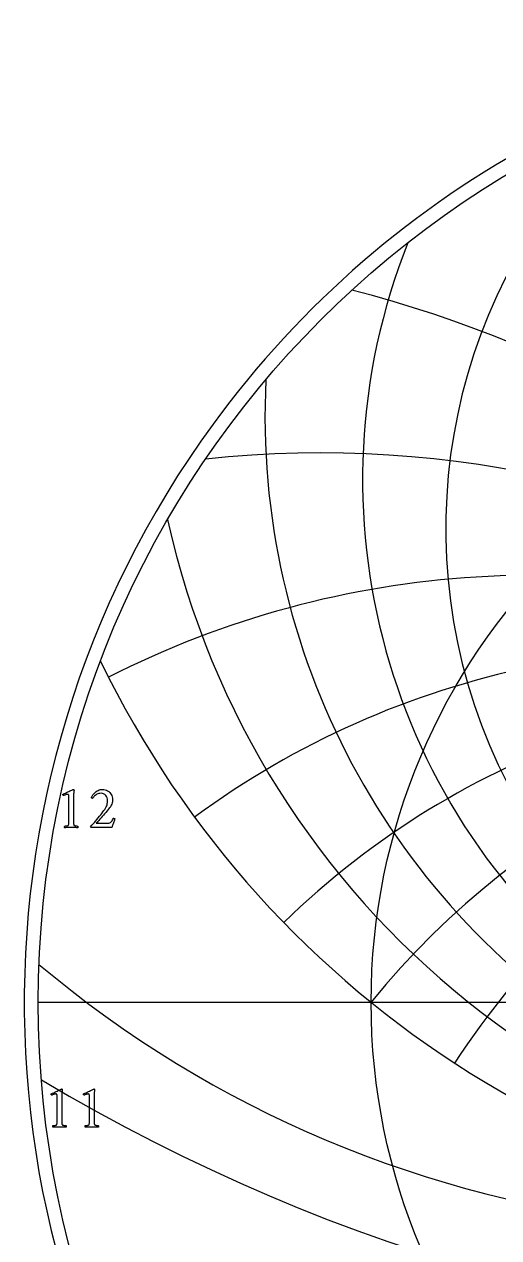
# Model space of a CAD drawing. Header units: millimetres. Extents: x -71 to 71, y -71 to 73.
# Drawn here: x -71.2 to -36.7, y -17.1 to 71.2 of the extents above; entities that cross this region are included whole.
import ezdxf

# ---------------------------------------------------------------- set-up
doc = ezdxf.new("R2010")
doc.units = ezdxf.units.MM
for name, color, linetype in [('CUT_OUTER', 1, 'Continuous'), ('ENGRAVE', 7, 'Continuous'), ('ENGRAVE_FINE', 8, 'Continuous'), ('TEXT', 5, 'Continuous')]:
    doc.layers.add(name, color=color, linetype=linetype)

msp = doc.modelspace()

# ---------------------------------------------------------------- linework, layer by layer
at = {"layer": 'CUT_OUTER'}
for centre, radius, start, end in [((-0.0002, -0.0002), 71.2199, 143.788848, 87.803032), ((-0.0008, 0.001), 71.2187, 92.196158, 143.789292)]:
    msp.add_arc(centre, radius, start, end, dxfattribs=at)
at = {"layer": 'ENGRAVE'}
msp.add_lwpolyline([(-70.2, 0), (70.2, 0)], dxfattribs=at)
for radius in [70.2, 45.9522]:
    msp.add_circle((0, 0), radius, dxfattribs=at)
for centre, radius, start, end in [((0, 34.4687), 40.5184, 131.307855, 48.692145), ((0, 38.0583), 46.5751, 158.307565, 21.692435), ((0, 42.6543), 53.6864, 177.166321, 2.833679), ((0, 48.6634), 62.275, 192.562112, 347.437888), ((0, 56.7462), 73.0187, 205.930897, 334.069103), ((0, -37.2113), 59.1294, 39, 141), ((0, -37.2113), 59.1294, 39, 141), ((-17.5067, 65.3361), 81.7734, 229.930345, 264.433471)]:
    msp.add_arc(centre, radius, start, end, dxfattribs=at)
at = {"layer": 'ENGRAVE_FINE'}
for centre, radius, start, end in [((-70.4677, -37.2113), 91.989, 14.688568, 75.445741), ((-70.4677, -37.2113), 91.989, 14.688568, 75.445741), ((-49.6155, -37.2113), 77.188, 18.753071, 96.251491), ((-49.6155, -37.2113), 77.188, 18.753071, 96.251491), ((-34.1384, -37.2113), 68.2768, 23.109812, 116.954145), ((-34.1384, -37.2113), 68.2768, 23.109812, 116.954145), ((-21.5213, -37.2113), 62.9242, 27.851987, 126.345474), ((-21.5213, -37.2113), 62.9242, 27.851987, 126.345474), ((-10.4261, -37.2113), 60.0416, 33.097661, 134.238363), ((-10.4261, -37.2113), 60.0416, 33.097661, 134.238363), ((10.4261, -37.2113), 60.0416, 45.761637, 146.902339), ((10.4261, -37.2113), 60.0416, 45.761637, 146.902339), ((0, 111.4929), 136.4429, 239.147014, 300.852986)]:
    msp.add_arc(centre, radius, start, end, dxfattribs=at)
at = {"layer": 'TEXT'}
for points in [[(-67.9687, 13.2147), (-67.9687, 14.9639), (-67.9699, 15.0068), (-67.9736, 15.0425), (-67.9799, 15.071), (-67.9886, 15.0923), (-68.0003, 15.1078), (-68.0157, 15.1189), (-68.0347, 15.1256), (-68.0572, 15.1278), (-68.0849, 15.1257), (-68.1192, 15.1195), (-68.1602, 15.1091), (-68.2078, 15.0946), (-68.2557, 15.0786), (-68.2975, 15.0641), (-68.3332, 15.051), (-68.3628, 15.0392), (-68.3802, 15.0555), (-68.3927, 15.0735), (-68.4001, 15.0932), (-68.4026, 15.1145), (-68.4026, 15.1148), (-68.4026, 15.1156), (-68.4026, 15.117), (-68.4026, 15.1189), (-68.4021, 15.1269), (-68.4004, 15.1333), (-68.3977, 15.138), (-68.3938, 15.1411), (-68.3056, 15.1811), (-68.2183, 15.2213), (-68.1318, 15.2619), (-68.0461, 15.3027), (-67.9645, 15.3419), (-67.89, 15.3774), (-67.8228, 15.4094), (-67.7627, 15.4378), (-67.7131, 15.461), (-67.6769, 15.4776), (-67.6544, 15.4876), (-67.6454, 15.4909), (-67.6365, 15.4909), (-67.6263, 15.4892), (-67.6177, 15.4843), (-67.6108, 15.476), (-67.6055, 15.4643), (-67.6014, 15.4516), (-67.5978, 15.44), (-67.5947, 15.4295), (-67.5922, 15.42), (-67.5933, 15.4133), (-67.5967, 15.3929), (-67.6022, 15.359), (-67.61, 15.3116), (-67.6177, 15.2516), (-67.6232, 15.1804), (-67.6266, 15.0977), (-67.6277, 15.0038), (-67.6277, 13.2147), (-67.6275, 13.1668), (-67.6271, 13.1206), (-67.6264, 13.076), (-67.6255, 13.0331), (-67.6234, 12.993), (-67.6194, 12.9568), (-67.6134, 12.9244), (-67.6055, 12.8959), (-67.5981, 12.8851), (-67.5845, 12.8748), (-67.5648, 12.8651), (-67.5391, 12.856), (-67.5099, 12.8478), (-67.4799, 12.8411), (-67.449, 12.8357), (-67.4173, 12.8317), (-67.3876, 12.8288), (-67.3625, 12.8267), (-67.3422, 12.8254), (-67.3265, 12.825), (-67.3206, 12.8145), (-67.316, 12.8007), (-67.3128, 12.7835), (-67.311, 12.763), (-67.3112, 12.7425), (-67.3138, 12.7254), (-67.3189, 12.7115), (-67.3265, 12.701), (-67.3916, 12.7053), (-67.4539, 12.7093), (-67.5134, 12.7131), (-67.5701, 12.7165), (-67.6266, 12.7194), (-67.6852, 12.7215), (-67.7461, 12.7227), (-67.8092, 12.7232), (-67.8698, 12.7227), (-67.9277, 12.7215), (-67.9828, 12.7194), (-68.0351, 12.7165), (-68.0879, 12.7131), (-68.1447, 12.7093), (-68.2053, 12.7053), (-68.2698, 12.701), (-68.2774, 12.7115), (-68.2825, 12.7254), (-68.2851, 12.7425), (-68.2853, 12.763), (-68.2835, 12.7835), (-68.2803, 12.8007), (-68.2757, 12.8145), (-68.2698, 12.825), (-68.2541, 12.8254), (-68.2338, 12.8267), (-68.2088, 12.8288), (-68.179, 12.8317), (-68.1473, 12.8357), (-68.1164, 12.8411), (-68.0864, 12.8478), (-68.0572, 12.856), (-68.0318, 12.8651), (-68.0129, 12.8748), (-68.0008, 12.8851), (-67.9952, 12.8959), (-67.9872, 12.9244), (-67.9808, 12.9568), (-67.9761, 12.993), (-67.9731, 13.0331), (-67.9711, 13.076), (-67.9698, 13.1206), (-67.9689, 13.1668), (-67.9687, 13.2147)], [(-64.6119, 13.3608), (-64.6344, 13.3059), (-64.6573, 13.2474), (-64.6809, 13.1852), (-64.7049, 13.1195), (-64.7287, 13.0532), (-64.7514, 12.9894), (-64.773, 12.9281), (-64.7935, 12.8693), (-64.8118, 12.8164), (-64.8267, 12.773), (-64.8383, 12.7389), (-64.8466, 12.7143), (-66.3434, 12.7143), (-66.3502, 12.7194), (-66.3573, 12.7259), (-66.3646, 12.7338), (-66.3722, 12.7431), (-66.379, 12.7526), (-66.3838, 12.7614), (-66.3867, 12.7692), (-66.3877, 12.7763), (-66.2964, 12.8793), (-66.2039, 12.9844), (-66.1104, 13.0918), (-66.0157, 13.2014), (-65.9216, 13.3119), (-65.8297, 13.4217), (-65.7401, 13.5311), (-65.6526, 13.6398), (-65.5693, 13.7461), (-65.4921, 13.848), (-65.4209, 13.9454), (-65.3559, 14.0384), (-65.2954, 14.1328), (-65.2469, 14.2211), (-65.2102, 14.3033), (-65.1854, 14.3794), (-65.1689, 14.4533), (-65.1572, 14.5288), (-65.1501, 14.6061), (-65.1478, 14.6849), (-65.1562, 14.7912), (-65.1815, 14.8886), (-65.2237, 14.9772), (-65.2828, 15.0569), (-65.3549, 15.1228), (-65.4362, 15.1698), (-65.5265, 15.1981), (-65.626, 15.2075), (-65.7096, 15.2028), (-65.7877, 15.1887), (-65.8602, 15.1651), (-65.9272, 15.1322), (-65.9883, 15.0937), (-66.0434, 15.0536), (-66.0924, 15.0118), (-66.1353, 14.9684), (-66.1718, 14.9268), (-66.2017, 14.8909), (-66.225, 14.8604), (-66.2416, 14.8355), (-66.255, 14.8373), (-66.2687, 14.8427), (-66.2827, 14.8517), (-66.2969, 14.8643), (-66.3095, 14.8777), (-66.3185, 14.8892), (-66.3239, 14.8987), (-66.3257, 14.9064), (-66.3162, 14.9297), (-66.3008, 14.9601), (-66.2796, 14.9973), (-66.2527, 15.0414), (-66.2199, 15.0896), (-66.1812, 15.1388), (-66.1368, 15.1892), (-66.0866, 15.2407), (-66.0314, 15.2908), (-65.972, 15.337), (-65.9085, 15.3794), (-65.8408, 15.4178), (-65.769, 15.4498), (-65.693, 15.4726), (-65.6129, 15.4863), (-65.5286, 15.4909), (-65.4269, 15.4844), (-65.3299, 15.4649), (-65.2376, 15.4324), (-65.15, 15.3868), (-65.0692, 15.3311), (-64.9972, 15.2678), (-64.9341, 15.1971), (-64.8799, 15.1189), (-64.8363, 15.0356), (-64.8051, 14.9495), (-64.7864, 14.8607), (-64.7802, 14.7691), (-64.7844, 14.6775), (-64.7968, 14.5886), (-64.8176, 14.5025), (-64.8466, 14.4192), (-64.8829, 14.3387), (-64.9252, 14.2609), (-64.9737, 14.1859), (-65.0282, 14.1137), (-65.1056, 14.0192), (-65.1871, 13.9216), (-65.2727, 13.821), (-65.3625, 13.7173), (-65.4532, 13.6138), (-65.5413, 13.5136), (-65.627, 13.4168), (-65.7102, 13.3232), (-65.7879, 13.2359), (-65.8574, 13.1577), (-65.9186, 13.0886), (-65.9714, 13.0287), (-65.1123, 13.0287), (-65.051, 13.0338), (-64.9955, 13.0492), (-64.9459, 13.0748), (-64.902, 13.1106), (-64.8617, 13.157), (-64.8228, 13.2142), (-64.7853, 13.2821), (-64.7492, 13.3608), (-64.7428, 13.3725), (-64.7326, 13.3808), (-64.7185, 13.3858), (-64.7005, 13.3874), (-64.6928, 13.3869), (-64.6828, 13.3852), (-64.6706, 13.3824), (-64.6562, 13.3786), (-64.6418, 13.3741), (-64.6296, 13.3697), (-64.6197, 13.3653), (-64.6119, 13.3608)], [(-68.8257, -8.5842), (-68.8257, -6.835), (-68.827, -6.7921), (-68.8307, -6.7564), (-68.8369, -6.7279), (-68.8457, -6.7066), (-68.8574, -6.6911), (-68.8728, -6.68), (-68.8917, -6.6733), (-68.9143, -6.6711), (-68.942, -6.6732), (-68.9763, -6.6794), (-69.0173, -6.6898), (-69.0649, -6.7043), (-69.1127, -6.7203), (-69.1545, -6.7348), (-69.1902, -6.7479), (-69.2199, -6.7597), (-69.2373, -6.7434), (-69.2497, -6.7254), (-69.2572, -6.7057), (-69.2597, -6.6844), (-69.2597, -6.6841), (-69.2597, -6.6833), (-69.2597, -6.6819), (-69.2597, -6.68), (-69.2592, -6.672), (-69.2575, -6.6656), (-69.2547, -6.6609), (-69.2509, -6.6578), (-69.1627, -6.6178), (-69.0754, -6.5776), (-68.9889, -6.537), (-68.9032, -6.4962), (-68.8216, -6.457), (-68.7471, -6.4215), (-68.6799, -6.3895), (-68.6198, -6.3611), (-68.5701, -6.3379), (-68.534, -6.3213), (-68.5115, -6.3113), (-68.5025, -6.308), (-68.4936, -6.308), (-68.4834, -6.3097), (-68.4748, -6.3146), (-68.4679, -6.3229), (-68.4626, -6.3346), (-68.4584, -6.3473), (-68.4549, -6.3589), (-68.4518, -6.3694), (-68.4493, -6.3789), (-68.4504, -6.3856), (-68.4537, -6.406), (-68.4593, -6.4399), (-68.467, -6.4873), (-68.4748, -6.5473), (-68.4803, -6.6185), (-68.4836, -6.7012), (-68.4847, -6.7951), (-68.4847, -8.5842), (-68.4846, -8.6321), (-68.4842, -8.6783), (-68.4835, -8.7229), (-68.4825, -8.7658), (-68.4805, -8.8059), (-68.4764, -8.8421), (-68.4705, -8.8745), (-68.4626, -8.903), (-68.4551, -8.9138), (-68.4416, -8.9241), (-68.4219, -8.9338), (-68.3962, -8.9429), (-68.367, -8.9511), (-68.3369, -8.9578), (-68.3061, -8.9632), (-68.2744, -8.9672), (-68.2446, -8.9701), (-68.2196, -8.9722), (-68.1992, -8.9735), (-68.1836, -8.9739), (-68.1777, -8.9844), (-68.1731, -8.9982), (-68.1699, -9.0154), (-68.1681, -9.0359), (-68.1683, -9.0564), (-68.1709, -9.0735), (-68.176, -9.0874), (-68.1836, -9.0979), (-68.2487, -9.0936), (-68.3109, -9.0896), (-68.3704, -9.0858), (-68.4272, -9.0824), (-68.4836, -9.0795), (-68.5423, -9.0774), (-68.6032, -9.0762), (-68.6663, -9.0757), (-68.7269, -9.0762), (-68.7848, -9.0774), (-68.8398, -9.0795), (-68.8922, -9.0824), (-68.945, -9.0858), (-69.0018, -9.0896), (-69.0624, -9.0936), (-69.1269, -9.0979), (-69.1345, -9.0874), (-69.1396, -9.0735), (-69.1422, -9.0564), (-69.1424, -9.0359), (-69.1406, -9.0154), (-69.1374, -8.9982), (-69.1328, -8.9844), (-69.1269, -8.9739), (-69.1112, -8.9735), (-69.0909, -8.9722), (-69.0658, -8.9701), (-69.0361, -8.9672), (-69.0044, -8.9632), (-68.9735, -8.9578), (-68.9435, -8.9511), (-68.9143, -8.9429), (-68.8888, -8.9338), (-68.87, -8.9241), (-68.8578, -8.9138), (-68.8523, -8.903), (-68.8443, -8.8745), (-68.8379, -8.8421), (-68.8332, -8.8059), (-68.8302, -8.7658), (-68.8282, -8.7229), (-68.8268, -8.6783), (-68.826, -8.6321), (-68.8257, -8.5842)], [(-66.4698, -8.5842), (-66.4698, -6.835), (-66.4711, -6.7921), (-66.4748, -6.7564), (-66.481, -6.7279), (-66.4898, -6.7066), (-66.5015, -6.6911), (-66.5169, -6.68), (-66.5358, -6.6733), (-66.5584, -6.6711), (-66.5861, -6.6732), (-66.6204, -6.6794), (-66.6614, -6.6898), (-66.709, -6.7043), (-66.7568, -6.7203), (-66.7986, -6.7348), (-66.8343, -6.7479), (-66.864, -6.7597), (-66.8814, -6.7434), (-66.8938, -6.7254), (-66.9013, -6.7057), (-66.9038, -6.6844), (-66.9038, -6.6841), (-66.9038, -6.6833), (-66.9038, -6.6819), (-66.9038, -6.68), (-66.9033, -6.672), (-66.9016, -6.6656), (-66.8988, -6.6609), (-66.895, -6.6578), (-66.8068, -6.6178), (-66.7195, -6.5776), (-66.633, -6.537), (-66.5473, -6.4962), (-66.4657, -6.457), (-66.3912, -6.4215), (-66.324, -6.3895), (-66.2639, -6.3611), (-66.2142, -6.3379), (-66.1781, -6.3213), (-66.1555, -6.3113), (-66.1466, -6.308), (-66.1377, -6.308), (-66.1275, -6.3097), (-66.1189, -6.3146), (-66.112, -6.3229), (-66.1067, -6.3346), (-66.1025, -6.3473), (-66.0989, -6.3589), (-66.0959, -6.3694), (-66.0934, -6.3789), (-66.0945, -6.3856), (-66.0978, -6.406), (-66.1034, -6.4399), (-66.1111, -6.4873), (-66.1189, -6.5473), (-66.1244, -6.6185), (-66.1277, -6.7012), (-66.1288, -6.7951), (-66.1288, -8.5842), (-66.1287, -8.6321), (-66.1283, -8.6783), (-66.1276, -8.7229), (-66.1266, -8.7658), (-66.1245, -8.8059), (-66.1205, -8.8421), (-66.1146, -8.8745), (-66.1067, -8.903), (-66.0992, -8.9138), (-66.0857, -8.9241), (-66.066, -8.9338), (-66.0403, -8.9429), (-66.0111, -8.9511), (-65.981, -8.9578), (-65.9502, -8.9632), (-65.9185, -8.9672), (-65.8887, -8.9701), (-65.8637, -8.9722), (-65.8433, -8.9735), (-65.8277, -8.9739), (-65.8218, -8.9844), (-65.8172, -8.9982), (-65.814, -9.0154), (-65.8122, -9.0359), (-65.8123, -9.0564), (-65.815, -9.0735), (-65.8201, -9.0874), (-65.8277, -9.0979), (-65.8928, -9.0936), (-65.955, -9.0896), (-66.0145, -9.0858), (-66.0713, -9.0824), (-66.1277, -9.0795), (-66.1864, -9.0774), (-66.2473, -9.0762), (-66.3104, -9.0757), (-66.371, -9.0762), (-66.4289, -9.0774), (-66.4839, -9.0795), (-66.5363, -9.0824), (-66.5891, -9.0858), (-66.6459, -9.0896), (-66.7065, -9.0936), (-66.771, -9.0979), (-66.7786, -9.0874), (-66.7837, -9.0735), (-66.7863, -9.0564), (-66.7865, -9.0359), (-66.7847, -9.0154), (-66.7815, -8.9982), (-66.7769, -8.9844), (-66.771, -8.9739), (-66.7553, -8.9735), (-66.735, -8.9722), (-66.7099, -8.9701), (-66.6802, -8.9672), (-66.6485, -8.9632), (-66.6176, -8.9578), (-66.5876, -8.9511), (-66.5584, -8.9429), (-66.5329, -8.9338), (-66.5141, -8.9241), (-66.5019, -8.9138), (-66.4964, -8.903), (-66.4884, -8.8745), (-66.482, -8.8421), (-66.4773, -8.8059), (-66.4743, -8.7658), (-66.4723, -8.7229), (-66.4709, -8.6783), (-66.4701, -8.6321), (-66.4698, -8.5842)]]:
    msp.add_lwpolyline(points, close=True, dxfattribs=at)

doc.saveas('drawing.dxf')
